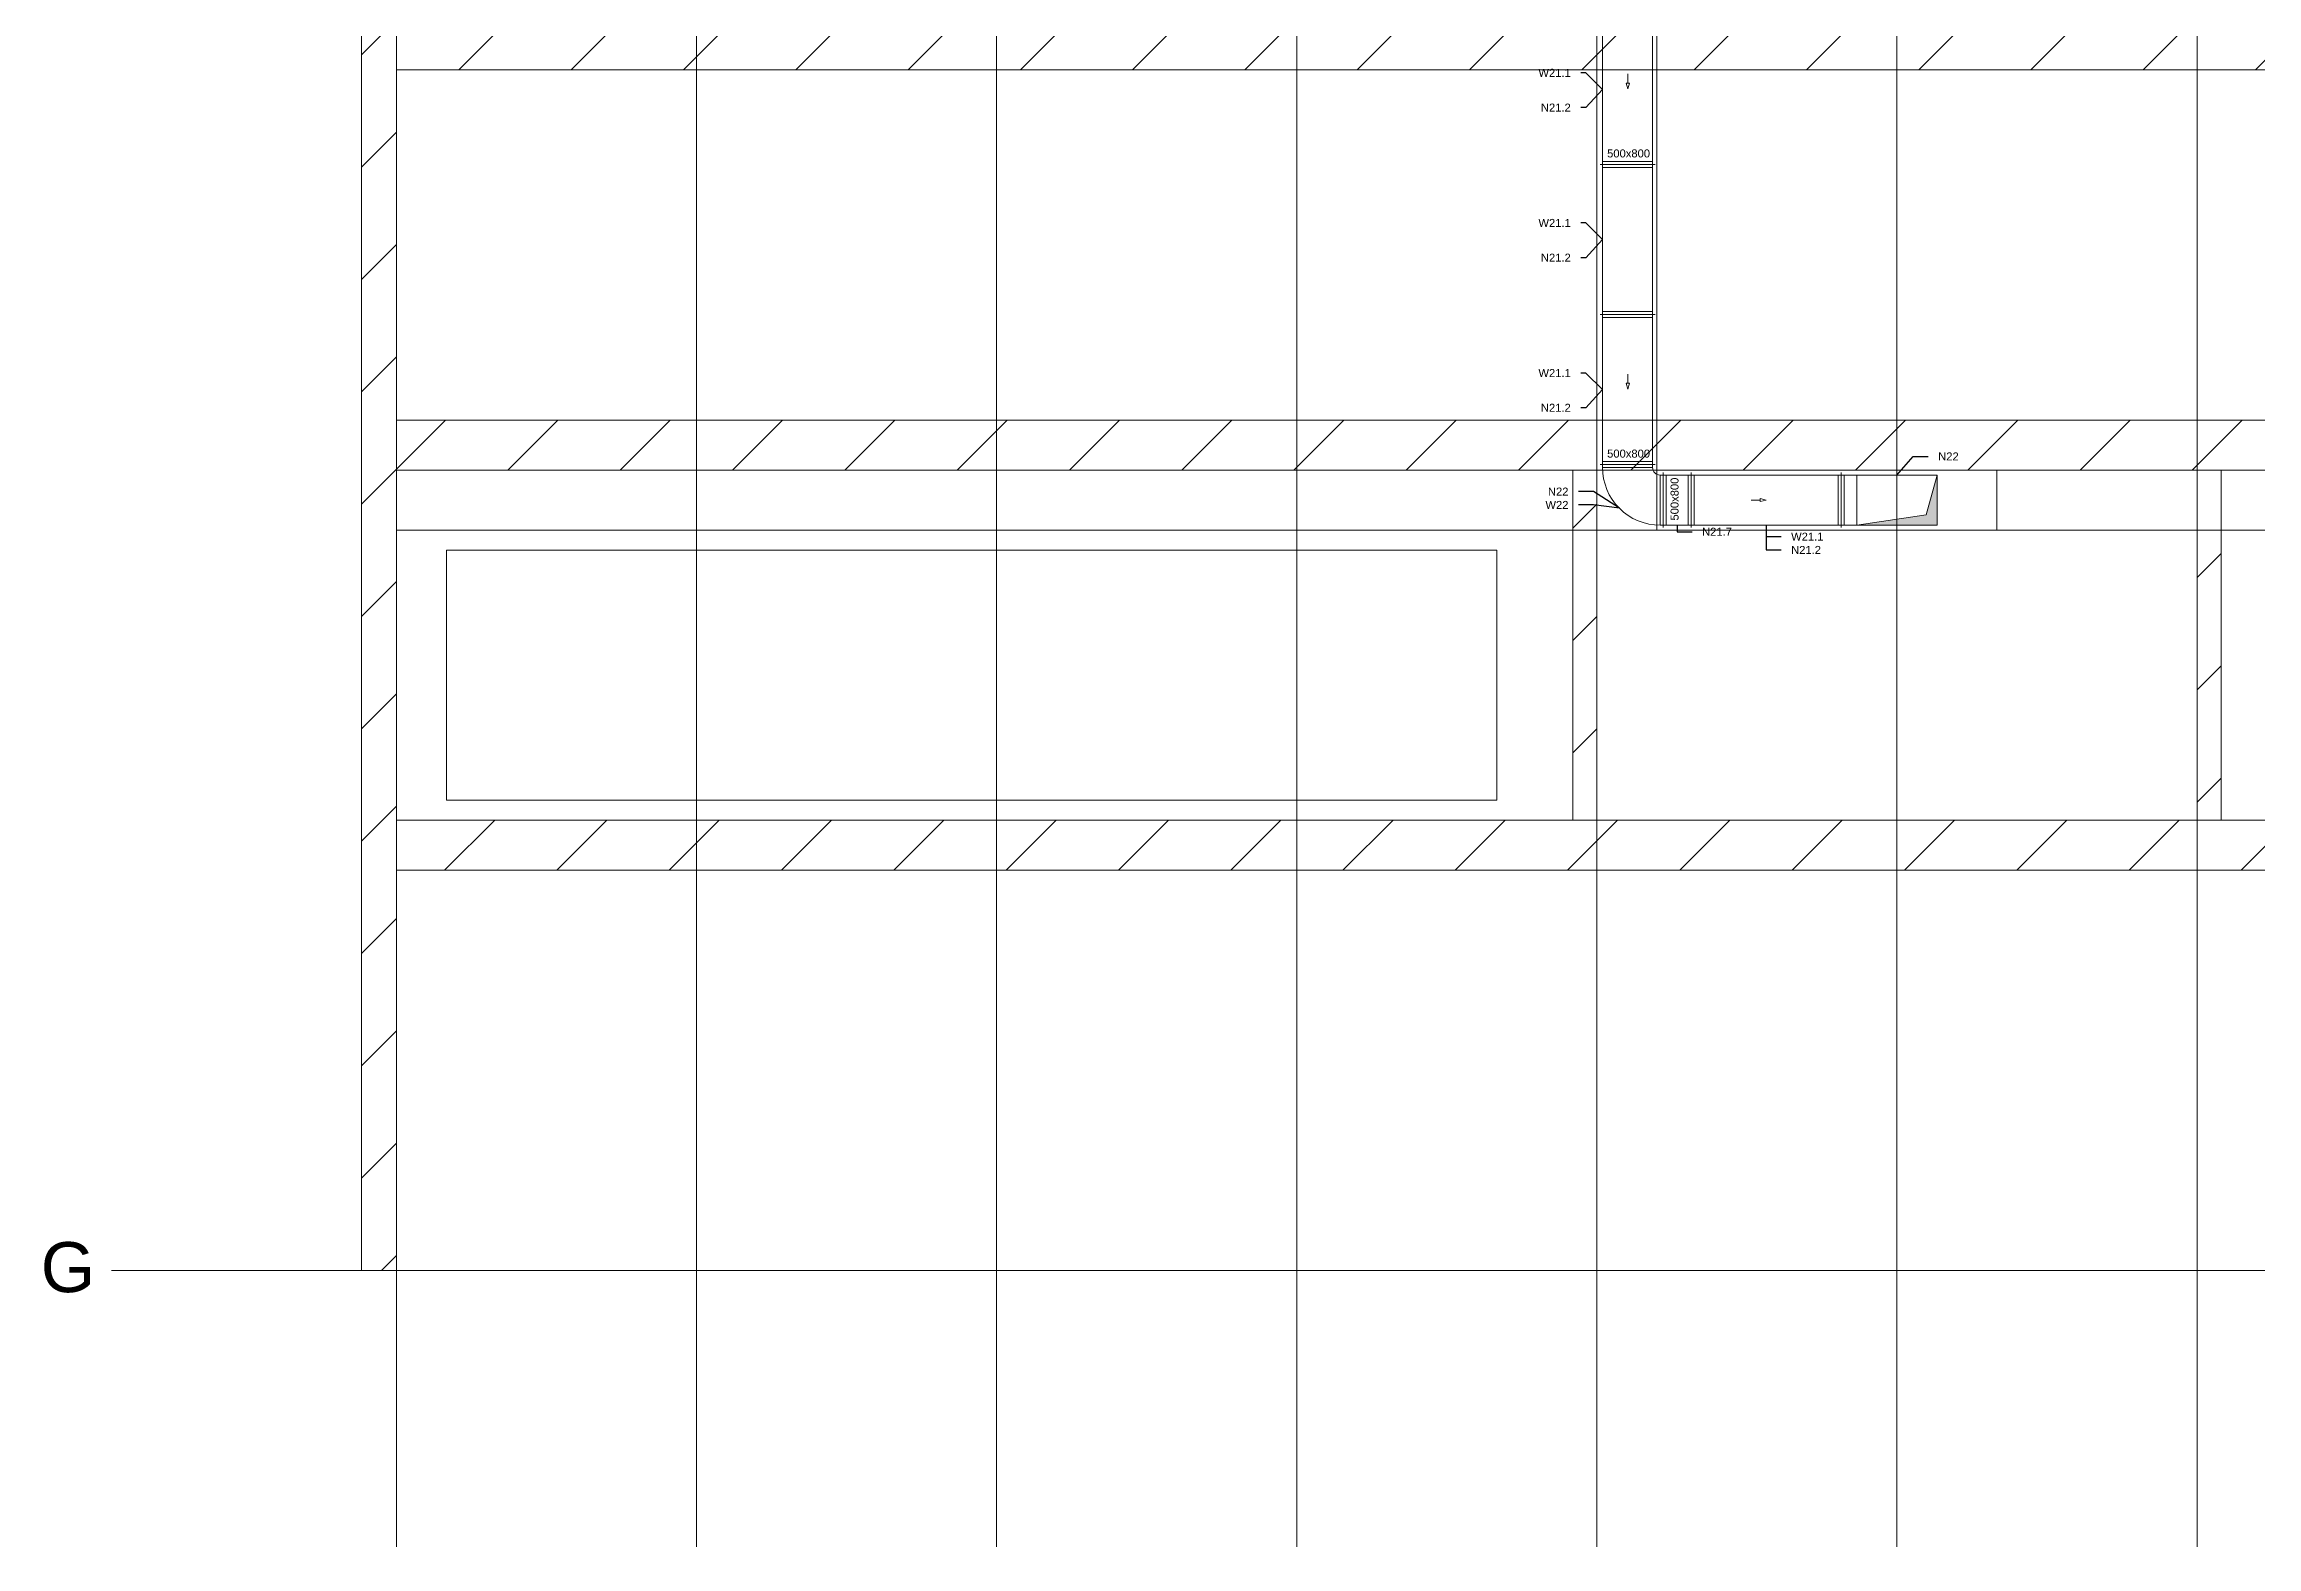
# Model space of a CAD drawing. Header units: millimetres. Extents: x 59762 to 60194, y -87842 to -87548.
# Drawn here: x 60157.73 to 60179.85, y -87736.96 to -87721.95 of the extents above; entities that cross this region are included whole.
import ezdxf
from ezdxf import colors
from ezdxf.entities.mleader import LeaderData, LeaderLine
from ezdxf.math import Vec2, Vec3

# ---------------------------------------------------------------- set-up
doc = ezdxf.new("R2010")
doc.units = ezdxf.units.MM
doc.linetypes.add('JIS_02_1.2', pattern=[2.5, 1.25, -1.25])
for name, color, linetype, lineweight in [('kanały', 7, 'Continuous', 20), ('nawi. strzałki', 150, 'Continuous', 20), ('opisy', 7, 'Continuous', 13), ('wymiary', 7, 'Continuous', 13)]:
    doc.layers.add(name, color=color, linetype=linetype, lineweight=lineweight)
doc.layers.add('osie', color=7, linetype='JIS_02_1.2', lineweight=5, transparency=0.7)
doc.layers.add('podkład', color=7, linetype='Continuous', lineweight=13, transparency=0.7)
doc.styles.get("Standard").update_dxf_attribs({"font": 'arial.ttf', "height": 0.02})
doc.styles.add('styl1', font='arial.ttf', dxfattribs={"height": 0.08})
pattern_1 = [(45, (57153.3207, -93738.02464), (-0.56126601, 0.56126601), [])]

# ---------------------------------------------------------------- blocks, each defined once
blk = doc.blocks.new('_None')

msp = doc.modelspace()

# ---------------------------------------------------------------- hatches: boundary and pattern name
at = {"layer": 'kanały'}
h = msp.add_hatch(color=256, dxfattribs=at)
h.dxf.hatch_style = 1
h.paths.add_polyline_path([(60175.853957, -87726.752287), (60176.547751, -87726.648226), (60176.656957, -87726.252287), (60176.656957, -87726.752287)])
at = {"layer": 'podkład'}
h = msp.add_hatch(dxfattribs=at)
h.set_pattern_fill('ANSI31', color=256, scale=0.25)
h.set_pattern_definition(pattern_1)
h.paths.add_polyline_path([(60191.605457, -87713.702324), (60160.905457, -87713.702324), (60160.905457, -87734.202324), (60161.255457, -87734.202324), (60161.255457, -87730.202324), (60191.255457, -87730.202324), (60191.255457, -87734.202324), (60191.605457, -87734.202324)])
h.paths.add_polyline_path([(60161.255457, -87718.202324), (60191.255457, -87718.202324), (60191.255457, -87721.702324), (60161.255457, -87721.702324)], flags=16)
h.paths.add_polyline_path([(60161.255457, -87717.702324), (60161.255457, -87714.202324), (60191.255457, -87714.202324), (60191.255457, -87717.702324)], flags=16)
h.paths.add_polyline_path([(60161.255457, -87722.202324), (60191.255457, -87722.202324), (60191.255457, -87725.702324), (60161.255457, -87725.702324)], flags=16)
h.paths.add_polyline_path([(60161.255457, -87726.202324), (60191.255457, -87726.202324), (60191.255457, -87726.302324), (60191.255457, -87729.702324), (60161.255457, -87729.702324), (60161.255457, -87726.302324)], flags=16)
h.paths.add_polyline_path([(60161.755457, -87726.602324), (60172.255457, -87726.602324), (60172.255457, -87729.102324), (60161.755457, -87729.102324)], flags=0)
h.paths.add_polyline_path([(60180.255457, -87726.602324), (60190.755457, -87726.602324), (60190.755457, -87729.102324), (60180.255457, -87729.102324)], flags=0)
h.paths.add_polyline_path([(60179.495457, -87726.302324), (60179.255457, -87726.302324), (60179.255457, -87729.702324), (60179.495457, -87729.702324)], flags=0)
h.paths.add_polyline_path([(60173.255457, -87726.302324), (60173.015457, -87726.302324), (60173.015457, -87729.702324), (60173.255457, -87729.702324)], flags=0)
h = msp.add_hatch(dxfattribs=at)
h.set_pattern_fill('ANSI31', color=256, scale=0.25)
h.set_pattern_definition(pattern_1)
h.paths.add_polyline_path([(60173.255457, -87726.302324), (60173.015457, -87726.302324), (60173.015457, -87729.702324), (60173.255457, -87729.702324)])
h.paths.add_polyline_path([(60179.495457, -87726.302324), (60179.255457, -87726.302324), (60179.255457, -87729.702324), (60179.495457, -87729.702324)])

# ---------------------------------------------------------------- linework, layer by layer
at = {"layer": 'kanały', "ltscale": 20}
for p, q in [((60173.312457, -87723.147287), (60173.312457, -87721.647287)), ((60173.812457, -87723.147287), (60173.812457, -87721.647287)), ((60173.312457, -87723.147287), (60173.287457, -87723.147287)), ((60173.312457, -87723.147287), (60173.287457, -87723.147287)), ((60173.312457, -87723.117287), (60173.812457, -87723.117287)), ((60173.312457, -87724.647287), (60173.312457, -87723.147287)), ((60173.312457, -87723.147287), (60173.812457, -87723.147287)), ((60173.312457, -87723.147287), (60173.812457, -87723.147287)), ((60173.312457, -87723.177287), (60173.812457, -87723.177287)), ((60173.812457, -87724.647287), (60173.812457, -87723.147287)), ((60173.837457, -87723.147287), (60173.812457, -87723.147287)), ((60173.837457, -87723.147287), (60173.812457, -87723.147287)), ((60173.312457, -87724.647287), (60173.287457, -87724.647287)), ((60173.312457, -87724.647287), (60173.287457, -87724.647287)), ((60173.312457, -87724.617287), (60173.812457, -87724.617287)), ((60173.312457, -87726.147287), (60173.312457, -87724.647287)), ((60173.312457, -87724.647287), (60173.812457, -87724.647287)), ((60173.312457, -87724.647287), (60173.812457, -87724.647287)), ((60173.812457, -87726.147287), (60173.812457, -87724.647287)), ((60173.837457, -87724.647287), (60173.812457, -87724.647287)), ((60173.837457, -87724.647287), (60173.812457, -87724.647287)), ((60173.312457, -87724.677287), (60173.812457, -87724.677287)), ((60173.312457, -87726.147287), (60173.287457, -87726.147287)), ((60173.312457, -87726.147287), (60173.287457, -87726.147287)), ((60173.312457, -87726.117287), (60173.812457, -87726.117287)), ((60173.312457, -87726.147287), (60173.812457, -87726.147287)), ((60173.312457, -87726.147287), (60173.312457, -87726.177287)), ((60173.312457, -87726.147287), (60173.812457, -87726.147287)), ((60173.312457, -87726.177287), (60173.812457, -87726.177287)), ((60173.837457, -87726.147287), (60173.812457, -87726.147287)), ((60173.812457, -87726.147287), (60173.812457, -87726.177287)), ((60173.837457, -87726.147287), (60173.812457, -87726.147287)), ((60173.887457, -87726.252287), (60173.887457, -87726.752287)), ((60173.917457, -87726.252287), (60173.887457, -87726.252287)), ((60173.917457, -87726.252287), (60173.917457, -87726.227287)), ((60173.917457, -87726.252287), (60174.197457, -87726.252287)), ((60173.917457, -87726.252287), (60173.917457, -87726.752287)), ((60173.947457, -87726.252287), (60173.947457, -87726.752287)), ((60174.167457, -87726.252287), (60174.167457, -87726.752287)), ((60174.197457, -87726.252287), (60174.197457, -87726.227287)), ((60174.197457, -87726.252287), (60174.197457, -87726.227287)), ((60174.197457, -87726.252287), (60175.697457, -87726.252287)), ((60174.197457, -87726.252287), (60174.197457, -87726.752287)), ((60174.197457, -87726.252287), (60174.197457, -87726.752287)), ((60174.227457, -87726.252287), (60174.227457, -87726.752287)), ((60175.667457, -87726.252287), (60175.667457, -87726.752287)), ((60175.697457, -87726.252287), (60175.697457, -87726.227287)), ((60175.697457, -87726.252287), (60175.697457, -87726.227287)), ((60175.697457, -87726.252287), (60175.697457, -87726.752287)), ((60175.697457, -87726.252287), (60175.697457, -87726.752287)), ((60175.727457, -87726.252287), (60175.727457, -87726.752287)), ((60173.887457, -87726.752287), (60173.917457, -87726.752287)), ((60173.917457, -87726.752287), (60174.197457, -87726.752287)), ((60173.917457, -87726.777287), (60173.917457, -87726.752287)), ((60174.197457, -87726.752287), (60175.697457, -87726.752287)), ((60174.197457, -87726.777287), (60174.197457, -87726.752287)), ((60174.197457, -87726.777287), (60174.197457, -87726.752287)), ((60175.697457, -87726.777287), (60175.697457, -87726.752287)), ((60175.697457, -87726.777287), (60175.697457, -87726.752287))]:
    msp.add_line(p, q, dxfattribs=at)
at = {"layer": 'kanały', "ltscale": 0.007}
for p, q in [((60173.917457, -87726.252287), (60173.917457, -87726.227287)), ((60173.917457, -87726.252287), (60173.917457, -87726.752287)), ((60173.917457, -87726.777287), (60173.917457, -87726.752287))]:
    msp.add_line(p, q, dxfattribs=at)
at = {"layer": 'kanały'}
for p, q in [((60175.697457, -87726.252287), (60175.727457, -87726.252287)), ((60175.727457, -87726.252287), (60175.853957, -87726.252287)), ((60176.656957, -87726.252287), (60175.853957, -87726.252287)), ((60175.853957, -87726.252287), (60175.853957, -87726.752287)), ((60176.547751, -87726.648226), (60176.656957, -87726.252287)), ((60176.656957, -87726.752287), (60176.656957, -87726.252287)), ((60175.697457, -87726.752287), (60175.727457, -87726.752287)), ((60175.727457, -87726.752287), (60175.853957, -87726.752287)), ((60175.853957, -87726.752287), (60176.547751, -87726.648226)), ((60175.853957, -87726.752287), (60176.656957, -87726.752287))]:
    msp.add_line(p, q, dxfattribs=at)
at = {"layer": 'kanały', "ltscale": 20}
msp.add_arc((60173.886007, -87726.178736), 0.573552, 179.8552069, 270.1447931, dxfattribs=at)
at = {"layer": 'kanały'}
msp.add_arc((60173.887444, -87726.177299), 0.074988, 179.9905371, 270.0094629, dxfattribs=at)
at = {"layer": 'nawi. strzałki', "color": 7, "ltscale": 20}
for p, q in [((60173.565255, -87722.39244), (60173.549726, -87722.334484)), ((60173.580785, -87722.334484), (60173.549726, -87722.334484)), ((60173.565255, -87722.24244), (60173.565255, -87722.334484)), ((60173.565255, -87722.39244), (60173.580785, -87722.334484)), ((60173.565255, -87725.24244), (60173.565255, -87725.334484)), ((60173.565255, -87725.39244), (60173.549726, -87725.334484)), ((60173.580785, -87725.334484), (60173.549726, -87725.334484)), ((60173.565255, -87725.39244), (60173.580785, -87725.334484)), ((60174.797457, -87726.502287), (60174.889501, -87726.502287)), ((60174.947457, -87726.502287), (60174.889501, -87726.486758)), ((60174.889501, -87726.486758), (60174.889501, -87726.517816)), ((60174.947457, -87726.502287), (60174.889501, -87726.517816))]:
    msp.add_line(p, q, dxfattribs=at)
at = {"layer": 'osie', "linetype": 'Continuous'}
for p, q in [((60161.255457, -87736.962324), (60161.255457, -87711.962324)), ((60164.255457, -87736.962324), (60164.255457, -87711.962324)), ((60167.255457, -87736.962324), (60167.255457, -87711.962324)), ((60170.255457, -87736.962324), (60170.255457, -87711.962324)), ((60173.255457, -87736.962324), (60173.255457, -87711.962324)), ((60176.255457, -87736.962324), (60176.255457, -87711.962324)), ((60179.255457, -87736.962324), (60179.255457, -87711.962324)), ((60158.405457, -87734.202324), (60193.405457, -87734.202324))]:
    msp.add_line(p, q, dxfattribs=at)
at = {"layer": 'podkład'}
for p, q in [((60160.905457, -87734.202324), (60160.905457, -87713.702324)), ((60161.255457, -87725.702324), (60161.255457, -87722.202324)), ((60161.255457, -87722.202324), (60191.255457, -87722.202324)), ((60161.255457, -87725.702324), (60191.255457, -87725.702324)), ((60161.255457, -87725.702324), (60191.255457, -87725.702324)), ((60161.255457, -87726.302324), (60161.255457, -87726.202324)), ((60161.255457, -87726.202324), (60191.255457, -87726.202324)), ((60173.015457, -87726.302324), (60173.015457, -87726.202324)), ((60173.255457, -87726.302324), (60173.255457, -87726.202324)), ((60179.255457, -87726.302324), (60179.255457, -87726.202324)), ((60179.495457, -87726.302324), (60179.495457, -87726.202324)), ((60161.255457, -87729.702324), (60161.255457, -87726.302324)), ((60173.015457, -87729.702324), (60173.015457, -87726.302324)), ((60173.255457, -87729.702324), (60173.255457, -87726.302324)), ((60179.255457, -87729.702324), (60179.255457, -87726.302324)), ((60179.495457, -87729.702324), (60179.495457, -87726.302324)), ((60161.255457, -87726.802324), (60191.255457, -87726.802324)), ((60161.255457, -87729.702324), (60191.255457, -87729.702324)), ((60161.255457, -87730.202324), (60191.255457, -87730.202324)), ((60161.255457, -87730.202324), (60161.255457, -87734.202324)), ((60160.905457, -87734.202324), (60191.605457, -87734.202324))]:
    msp.add_line(p, q, dxfattribs=at)
at = {"layer": 'podkład', "ltscale": 20}
for p, q in [((60173.855457, -87726.802324), (60173.855457, -87714.202324)), ((60173.255457, -87726.802324), (60173.255457, -87714.802324)), ((60177.255457, -87726.802324), (60177.255457, -87726.202324)), ((60173.255457, -87726.802324), (60173.855457, -87726.802324))]:
    msp.add_line(p, q, dxfattribs=at)
at = {"layer": 'podkład'}
msp.add_lwpolyline([(60161.755457, -87727.002324), (60172.255457, -87727.002324), (60172.255457, -87729.502324), (60161.755457, -87729.502324)], close=True, dxfattribs=at)

# ---------------------------------------------------------------- texts
at = {"layer": 'opisy', "insert": (60157.699536, -87733.918194), "char_height": 0.5, "attachment_point": 1}
msp.add_mtext_dynamic_manual_height_columns('G', width=0.9375, gutter_width=4.6875, heights=[0], dxfattribs=at)
at = {"layer": 'wymiary', "ltscale": 20, "char_height": 0.08, "attachment_point": 1, "style": 'styl1'}
for insert in [(60173.358146, -87722.997759), (60173.358146, -87725.997759)]:
    msp.add_mtext_dynamic_manual_height_columns('500x800', width=0.44264358, gutter_width=1, heights=[0], dxfattribs=dict(at, insert=insert))
at = {"layer": 'wymiary', "ltscale": 20, "insert": (60173.992164, -87726.706598), "char_height": 0.08, "attachment_point": 1, "rotation": 90, "style": 'styl1'}
msp.add_mtext_dynamic_manual_height_columns('500x800', width=0.44264358, gutter_width=1, heights=[0], dxfattribs=at)

# ---------------------------------------------------------------- leaders
at = {"layer": 'wymiary'}
ml = msp.add_multileader_mtext('Standard', dxfattribs=at)
ml.set_content('W21.1', color=256, style='styl1')
ml.set_leader_properties()
ml.set_arrow_properties(name='NONE')
ml.build(insert=Vec2(0, 0))
ml.multileader.update_dxf_attribs({"dogleg_length": 0.15, "arrow_head_size": 0.1})
ctx = ml.context
ctx.base_point, ctx.char_height, ctx.arrow_head_size, ctx.landing_gap_size, ctx.plane_origin = Vec3(60172.593314, -87722.232537), 0.08, 0.1, 0.1, Vec3(60173.416879, -87722.970052)
ctx.text_align_type = 2
notes = []
notes.append((ctx, [(1, (1, 1, 0), (60173.14684, -87722.232537), (-1, 0), 0.052408, [(0, [(60173.312457, -87722.397287)], 0, [])])]))
ctx.mtext.insert, ctx.mtext.width, ctx.mtext.alignment, ctx.mtext.flow_direction = Vec3(60172.994432, -87722.192537), 0.51353508, 3, 5
ml = msp.add_multileader_mtext('Standard', dxfattribs=at)
ml.set_content('N21.2', color=256, style='styl1')
ml.set_leader_properties()
ml.set_arrow_properties(name='NONE')
ml.build(insert=Vec2(0, 0))
ml.multileader.update_dxf_attribs({"dogleg_length": 0.15, "arrow_head_size": 0.1})
ctx = ml.context
ctx.base_point, ctx.char_height, ctx.arrow_head_size, ctx.landing_gap_size, ctx.plane_origin = Vec3(60172.610612, -87722.579807), 0.08, 0.1, 0.1, Vec3(60173.880343, -87722.677844)
ctx.text_align_type = 2
notes.append((ctx, [(0, (1, 1, 0), (60173.14684, -87722.579807), (-1, 0), 0.052408, [(0, [(60173.312457, -87722.397287)], 0, [])])]))
ctx.mtext.insert, ctx.mtext.width, ctx.mtext.alignment, ctx.mtext.flow_direction = Vec3(60172.994432, -87722.539807), 0.51353508, 3, 5
ml = msp.add_multileader_mtext('Standard', dxfattribs=at)
ml.set_content('W21.1', color=256, style='styl1')
ml.set_leader_properties()
ml.set_arrow_properties(name='NONE')
ml.build(insert=Vec2(0, 0))
ml.multileader.update_dxf_attribs({"dogleg_length": 0.15, "arrow_head_size": 0.1})
ctx = ml.context
ctx.base_point, ctx.char_height, ctx.arrow_head_size, ctx.landing_gap_size, ctx.plane_origin = Vec3(60172.593314, -87723.732537), 0.08, 0.1, 0.1, Vec3(60173.416879, -87724.470052)
ctx.text_align_type = 2
notes.append((ctx, [(1, (1, 1, 0), (60173.14684, -87723.732537), (-1, 0), 0.052408, [(0, [(60173.312457, -87723.897287)], 0, [])])]))
ctx.mtext.insert, ctx.mtext.width, ctx.mtext.alignment, ctx.mtext.flow_direction = Vec3(60172.994432, -87723.692537), 0.51353508, 3, 5
ml = msp.add_multileader_mtext('Standard', dxfattribs=at)
ml.set_content('N21.2', color=256, style='styl1')
ml.set_leader_properties()
ml.set_arrow_properties(name='NONE')
ml.build(insert=Vec2(0, 0))
ml.multileader.update_dxf_attribs({"dogleg_length": 0.15, "arrow_head_size": 0.1})
ctx = ml.context
ctx.base_point, ctx.char_height, ctx.arrow_head_size, ctx.landing_gap_size, ctx.plane_origin = Vec3(60172.610612, -87724.079807), 0.08, 0.1, 0.1, Vec3(60173.880343, -87724.177844)
ctx.text_align_type = 2
notes.append((ctx, [(0, (1, 1, 0), (60173.14684, -87724.079807), (-1, 0), 0.052408, [(0, [(60173.312457, -87723.897287)], 0, [])])]))
ctx.mtext.insert, ctx.mtext.width, ctx.mtext.alignment, ctx.mtext.flow_direction = Vec3(60172.994432, -87724.039807), 0.51353508, 3, 5
ml = msp.add_multileader_mtext('Standard', dxfattribs=at)
ml.set_content('W21.1', color=256, style='styl1')
ml.set_leader_properties()
ml.set_arrow_properties(name='NONE')
ml.build(insert=Vec2(0, 0))
ml.multileader.update_dxf_attribs({"dogleg_length": 0.15, "arrow_head_size": 0.1})
ctx = ml.context
ctx.base_point, ctx.char_height, ctx.arrow_head_size, ctx.landing_gap_size, ctx.plane_origin = Vec3(60172.593314, -87725.232537), 0.08, 0.1, 0.1, Vec3(60173.416879, -87725.970052)
ctx.text_align_type = 2
notes.append((ctx, [(1, (1, 1, 0), (60173.14684, -87725.232537), (-1, 0), 0.052408, [(0, [(60173.312457, -87725.397287)], 0, [])])]))
ctx.mtext.insert, ctx.mtext.width, ctx.mtext.alignment, ctx.mtext.flow_direction = Vec3(60172.994432, -87725.192537), 0.51353508, 3, 5
ml = msp.add_multileader_mtext('Standard', dxfattribs=at)
ml.set_content('N21.2', color=256, style='styl1')
ml.set_leader_properties()
ml.set_arrow_properties(name='NONE')
ml.build(insert=Vec2(0, 0))
ml.multileader.update_dxf_attribs({"dogleg_length": 0.15, "arrow_head_size": 0.1})
ctx = ml.context
ctx.base_point, ctx.char_height, ctx.arrow_head_size, ctx.landing_gap_size, ctx.plane_origin = Vec3(60172.610612, -87725.579807), 0.08, 0.1, 0.1, Vec3(60173.880343, -87725.677844)
ctx.text_align_type = 2
notes.append((ctx, [(0, (1, 1, 0), (60173.14684, -87725.579807), (-1, 0), 0.052408, [(0, [(60173.312457, -87725.397287)], 0, [])])]))
ctx.mtext.insert, ctx.mtext.width, ctx.mtext.alignment, ctx.mtext.flow_direction = Vec3(60172.994432, -87725.539807), 0.51353508, 3, 5
ml = msp.add_multileader_mtext('Standard', dxfattribs=at)
ml.set_content('N22', color=256, style='styl1')
ml.set_leader_properties()
ml.set_arrow_properties(name='NONE')
ml.build(insert=Vec2(0, 0))
ml.multileader.update_dxf_attribs({"dogleg_length": 0.15, "arrow_head_size": 0.1})
ctx = ml.context
ctx.base_point, ctx.char_height, ctx.arrow_head_size, ctx.landing_gap_size, ctx.plane_origin = Vec3(60176.567726, -87726.065847), 0.08, 0.1, 0.1, Vec3(60176.151034, -87726.825052)
notes.append((ctx, [(1, (1, 1, 0), (60176.417726, -87726.065847), (1, 0), 0.15, [(0, [(60176.255457, -87726.252287)], 0, [])])]))
ctx.mtext.insert, ctx.mtext.width, ctx.mtext.flow_direction = Vec3(60176.667726, -87726.025847), 0.51353508, 5
ml = msp.add_multileader_mtext('Standard', dxfattribs=at)
ml.set_content('N22', color=256, style='styl1')
ml.set_leader_properties()
ml.set_arrow_properties(name='NONE')
ml.build(insert=Vec2(0, 0))
ml.multileader.update_dxf_attribs({"dogleg_length": 0.15, "arrow_head_size": 0.1})
ctx = ml.context
ctx.base_point, ctx.char_height, ctx.arrow_head_size, ctx.landing_gap_size, ctx.plane_origin = Vec3(60172.68078, -87726.417313), 0.08, 0.1, 0.1, Vec3(60173.757841, -87727.157064)
ctx.text_align_type = 2
notes.append((ctx, [(0, (1, 1, 0), (60173.221394, -87726.417313), (-1, 0), 0.15, [(0, [(60173.480445, -87726.584299)], 0, [])])]))
ctx.mtext.insert, ctx.mtext.width, ctx.mtext.alignment, ctx.mtext.flow_direction = Vec3(60172.971394, -87726.377313), 0.51353508, 3, 5
ml = msp.add_multileader_mtext('Standard', dxfattribs=at)
ml.set_content('W22', color=256, style='styl1')
ml.set_leader_properties()
ml.set_arrow_properties(name='NONE')
ml.build(insert=Vec2(0, 0))
ml.multileader.update_dxf_attribs({"dogleg_length": 0.15, "arrow_head_size": 0.1})
ctx = ml.context
ctx.base_point, ctx.char_height, ctx.arrow_head_size, ctx.landing_gap_size, ctx.plane_origin = Vec3(60172.648856, -87726.550679), 0.08, 0.1, 0.1, Vec3(60173.584867, -87727.157064)
ctx.text_align_type = 2
notes.append((ctx, [(1, (1, 1, 0), (60173.221394, -87726.550679), (-1, 0), 0.15, [(0, [(60173.480445, -87726.584299)], 0, [])])]))
ctx.mtext.insert, ctx.mtext.width, ctx.mtext.alignment, ctx.mtext.flow_direction = Vec3(60172.971394, -87726.510679), 0.51353508, 3, 5
ml = msp.add_multileader_mtext('Standard', dxfattribs=at)
ml.set_content('N21.7', color=256, style='styl1')
ml.set_leader_properties()
ml.set_arrow_properties(name='NONE')
ml.build(insert=Vec2(0, 0))
ml.multileader.update_dxf_attribs({"dogleg_length": 0.15, "arrow_head_size": 0.1})
ctx = ml.context
ctx.base_point, ctx.char_height, ctx.arrow_head_size, ctx.landing_gap_size, ctx.plane_origin = Vec3(60174.207457, -87726.818379), 0.08, 0.1, 0.1, Vec3(60173.953034, -87727.325052)
notes.append((ctx, [(1, (1, 1, 0), (60174.057457, -87726.818379), (1, 0), 0.15, [(0, [(60174.057457, -87726.752287)], 0, [])])]))
ctx.mtext.insert, ctx.mtext.width, ctx.mtext.flow_direction = Vec3(60174.307457, -87726.778379), 0.51353508, 5
ml = msp.add_multileader_mtext('Standard', dxfattribs=at)
ml.set_content('N21.2', color=256, style='styl1')
ml.set_leader_properties()
ml.set_arrow_properties(name='NONE')
ml.build(insert=Vec2(0, 0))
ml.multileader.update_dxf_attribs({"dogleg_length": 0.15, "arrow_head_size": 0.1})
ctx = ml.context
ctx.base_point, ctx.char_height, ctx.arrow_head_size, ctx.landing_gap_size, ctx.plane_origin = Vec3(60175.097457, -87727.000487), 0.08, 0.1, 0.1, Vec3(60174.843034, -87727.325052)
notes.append((ctx, [(1, (1, 1, 0), (60174.947457, -87727.000487), (1, 0), 0.15, [(0, [(60174.947457, -87726.752287)], 0, [])])]))
ctx.mtext.insert, ctx.mtext.width, ctx.mtext.flow_direction = Vec3(60175.197457, -87726.960487), 0.51353508, 5
ml = msp.add_multileader_mtext('Standard', dxfattribs=at)
ml.set_content('W21.1', color=256, style='styl1')
ml.set_leader_properties()
ml.set_arrow_properties(name='NONE')
ml.build(insert=Vec2(0, 0))
ml.multileader.update_dxf_attribs({"dogleg_length": 0.15, "arrow_head_size": 0.1})
ctx = ml.context
ctx.base_point, ctx.char_height, ctx.arrow_head_size, ctx.landing_gap_size, ctx.plane_origin = Vec3(60175.097457, -87726.867516), 0.08, 0.1, 0.1, Vec3(60175.051879, -87727.325052)
notes.append((ctx, [(0, (1, 1, 0), (60174.947457, -87726.867516), (1, 0), 0.15, [(0, [(60174.947457, -87726.752287)], 0, [])])]))
ctx.mtext.insert, ctx.mtext.width, ctx.mtext.flow_direction = Vec3(60175.197457, -87726.827516), 0.51353508, 5
for ctx, leaders in notes:
    for number, flags, end, landing, length, lines in leaders:
        leader = LeaderData()
        leader.index, (leader.has_last_leader_line, leader.has_dogleg_vector, leader.attachment_direction) = number, flags
        leader.last_leader_point, leader.dogleg_vector, leader.dogleg_length = Vec3(end), Vec3(landing), length
        for number, points, colour, breaks in lines:
            line = LeaderLine()
            line.index, line.vertices, line.color, line.breaks = number, Vec3.list(points), colors.encode_raw_color(colour), breaks
            leader.lines.append(line)
        ctx.leaders.append(leader)

doc.saveas('drawing.dxf')
